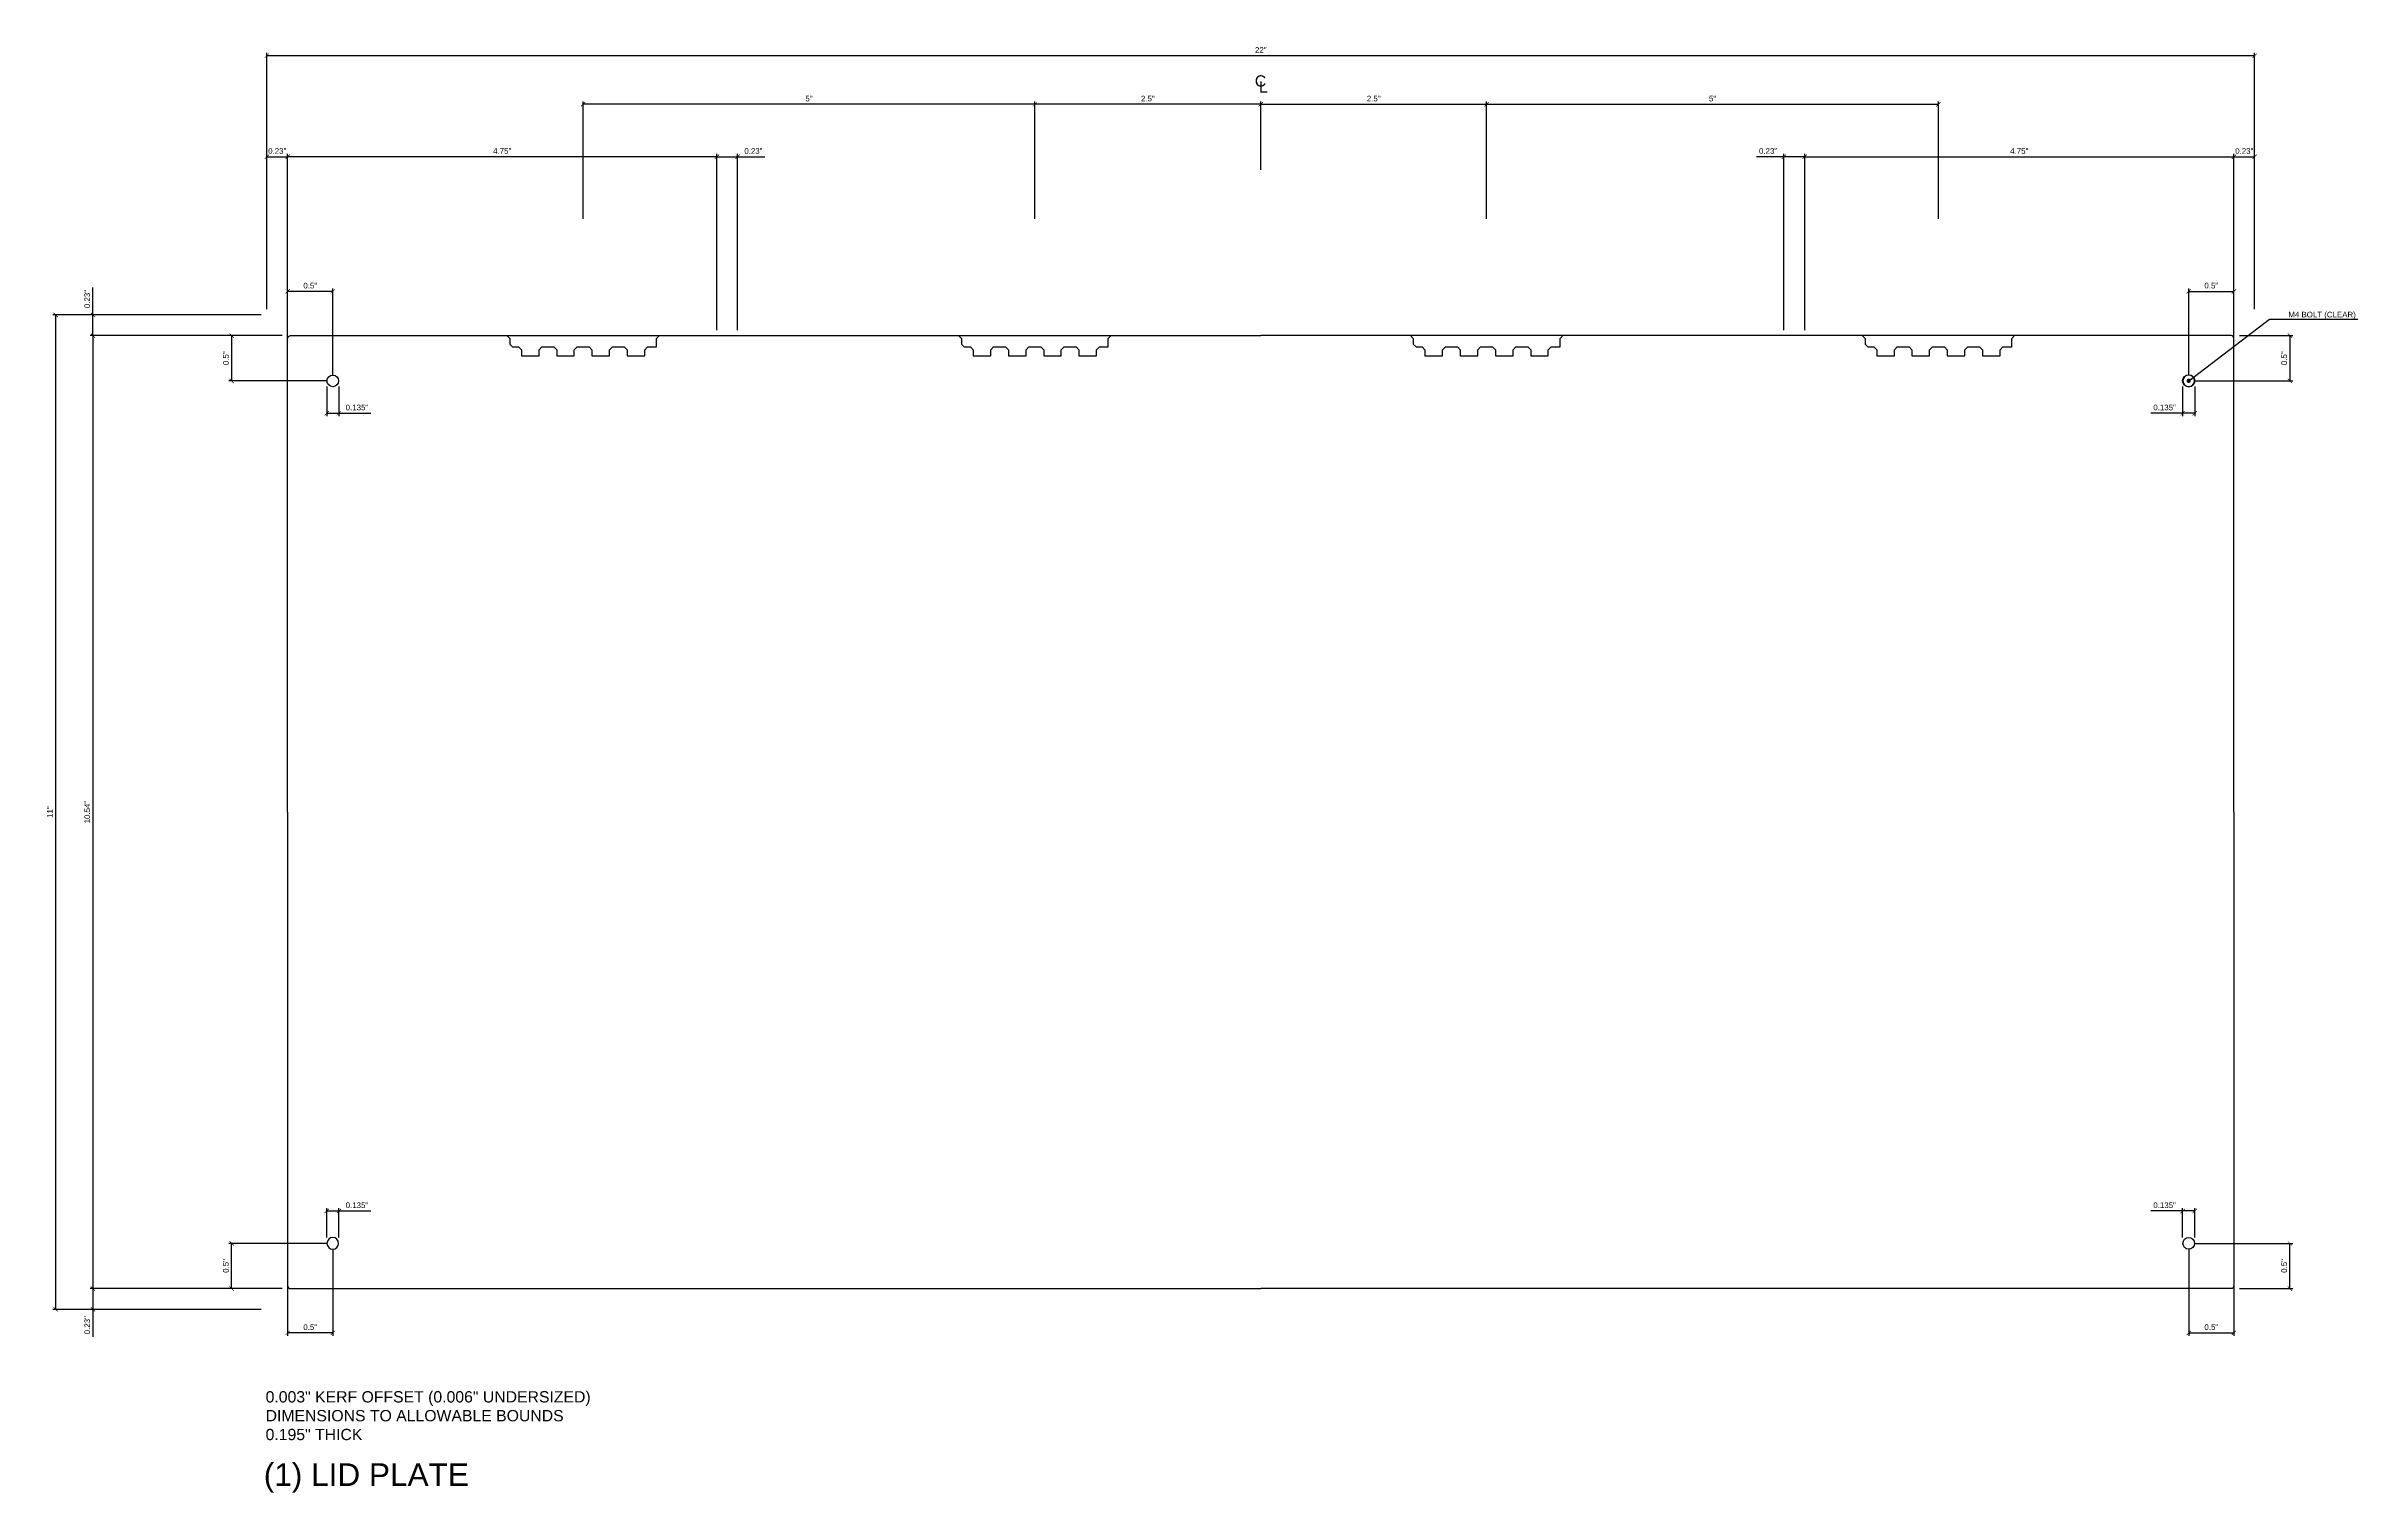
# Model space of a CAD drawing. Header units: inches. Extents: x -309 to 118, y -31 to 166.
# Drawn here: x -1.44 to 24.14, y 70.47 to 86.47 of the extents above; entities that cross this region are included whole.
import ezdxf

# ---------------------------------------------------------------- set-up
doc = ezdxf.new("R2010")
doc.units = ezdxf.units.IN
doc.header["$MEASUREMENT"] = 0
doc.layers.add('ANNO', color=6, linetype='Continuous', lineweight=0)
doc.layers.add('CUT', color=1, linetype='Continuous')
doc.styles.get("Standard").update_dxf_attribs({"font": 'arial.ttf'})
doc.dimstyles.get("Standard").update_dxf_attribs({"dimtxt": 0.0625, "dimasz": 0.046875, "dimexe": 0.03125, "dimexo": 0.0625, "dimgap": 0.03125, "dimtad": 1, "dimdec": 4, "dimdsep": 46, "dimtxsty": 'Standard', "dimblk": 'ARCHTICK', "dimcen": 0.09, "dimadec": 0, "dimazin": 0, "dimtfac": 1, "dimtdec": 4, "dimtofl": 0, "dimtmove": 0, "dimatfit": 3, "dimldrblk": 'DOT', "dimfxl": 1, "dimtolj": 1, "dimtzin": 0, "dimarcsym": 0})

# ---------------------------------------------------------------- blocks, each defined once
blk = doc.blocks.new('TopLid_Quarter')
at = {"layer": 'CUT'}
blk.add_lwpolyline([(-10.77, 0), (-10.77, 5.23875, -0.41421356), (-10.73875, 5.27), (0, 5.27)], format="xyb", dxfattribs=at)
blk.add_circle((-10.27, 4.77), 0.0645, dxfattribs=at)
blk = doc.blocks.new('TopLid')
at = {"layer": 'CUT'}
for points in [[(-8.34375, 5.27), (-8.3125, 5.23875), (-8.3125, 5.17625), (-8.28125, 5.145), (-8.21375, 5.145), (-8.1825, 5.11375), (-8.1825, 5.045), (-7.9875, 5.045), (-7.9875, 5.11375), (-7.95625, 5.145), (-7.82375, 5.145), (-7.7925, 5.11375), (-7.7925, 5.045), (-7.5975, 5.045), (-7.5975, 5.11375), (-7.56625, 5.145), (-7.43375, 5.145), (-7.4025, 5.11375), (-7.4025, 5.045), (-7.2075, 5.045), (-7.2075, 5.11375), (-7.17625, 5.145), (-7.04375, 5.145), (-7.0125, 5.11375), (-7.0125, 5.045), (-6.8175, 5.045), (-6.8175, 5.11375), (-6.78625, 5.145), (-6.6875, 5.145), (-6.6875, 5.23875), (-6.65625, 5.27)], [(-3.34375, 5.27), (-3.3125, 5.23875), (-3.3125, 5.17625), (-3.28125, 5.145), (-3.21375, 5.145), (-3.1825, 5.11375), (-3.1825, 5.045), (-2.9875, 5.045), (-2.9875, 5.11375), (-2.95625, 5.145), (-2.82375, 5.145), (-2.7925, 5.11375), (-2.7925, 5.045), (-2.5975, 5.045), (-2.5975, 5.11375), (-2.56625, 5.145), (-2.43375, 5.145), (-2.4025, 5.11375), (-2.4025, 5.045), (-2.2075, 5.045), (-2.2075, 5.11375), (-2.17625, 5.145), (-2.04375, 5.145), (-2.0125, 5.11375), (-2.0125, 5.045), (-1.8175, 5.045), (-1.8175, 5.11375), (-1.78625, 5.145), (-1.6875, 5.145), (-1.6875, 5.23875), (-1.65625, 5.27)], [(1.65625, 5.27), (1.6875, 5.23875), (1.6875, 5.17625), (1.71875, 5.145), (1.78625, 5.145), (1.8175, 5.11375), (1.8175, 5.045), (2.0125, 5.045), (2.0125, 5.11375), (2.04375, 5.145), (2.17625, 5.145), (2.2075, 5.11375), (2.2075, 5.045), (2.4025, 5.045), (2.4025, 5.11375), (2.43375, 5.145), (2.56625, 5.145), (2.5975, 5.11375), (2.5975, 5.045), (2.7925, 5.045), (2.7925, 5.11375), (2.82375, 5.145), (2.95625, 5.145), (2.9875, 5.11375), (2.9875, 5.045), (3.1825, 5.045), (3.1825, 5.11375), (3.21375, 5.145), (3.3125, 5.145), (3.3125, 5.23875), (3.34375, 5.27)], [(6.65625, 5.27), (6.6875, 5.23875), (6.6875, 5.17625), (6.71875, 5.145), (6.78625, 5.145), (6.8175, 5.11375), (6.8175, 5.045), (7.0125, 5.045), (7.0125, 5.11375), (7.04375, 5.145), (7.17625, 5.145), (7.2075, 5.11375), (7.2075, 5.045), (7.4025, 5.045), (7.4025, 5.11375), (7.43375, 5.145), (7.56625, 5.145), (7.5975, 5.11375), (7.5975, 5.045), (7.7925, 5.045), (7.7925, 5.11375), (7.82375, 5.145), (7.95625, 5.145), (7.9875, 5.11375), (7.9875, 5.045), (8.1825, 5.045), (8.1825, 5.11375), (8.21375, 5.145), (8.3125, 5.145), (8.3125, 5.23875), (8.34375, 5.27)]]:
    blk.add_lwpolyline(points, dxfattribs=at)
blk.add_blockref('TopLid_Quarter', (0, 0))
at = {"xscale": -1}
blk.add_blockref('TopLid_Quarter', (0, 0), dxfattribs=at)
at = {"xscale": -1, "rotation": 180}
blk.add_blockref('TopLid_Quarter', (0, 0), dxfattribs=at)
at = {"rotation": 180}
blk.add_blockref('TopLid_Quarter', (0, 0), dxfattribs=at)
blk = doc.blocks.new('_ArchTick')
at = {"color": 0, "linetype": 'ByBlock', "const_width": 0.15}
blk.add_lwpolyline([(-0.5, -0.5), (0.5, 0.5)], dxfattribs=at)
blk = doc.blocks.new('_Dot')
at = {"color": 0, "linetype": 'ByBlock', "lineweight": -2}
blk.add_line((-0.5, 0), (-1, 0), dxfattribs=at)
at = {"color": 0, "linetype": 'ByBlock', "const_width": 0.5}
blk.add_lwpolyline([(-0.25, 0, 1), (0.25, 0, 1)], format="xyb", close=True, dxfattribs=at)
blk = doc.blocks.new('*D237')
at = {"layer": 'ANNO', "color": 0, "lineweight": -2, "transparency": 16777216}
for p, q in [((22.27, 82.832), (22.27, 83.791)), ((22.27, 83.76), (22.77, 83.76)), ((22.77, 82.832), (22.77, 83.791))]:
    blk.add_line(p, q, dxfattribs=at)
at = {"layer": 'ANNO', "color": 0, "lineweight": -2, "transparency": 16777216, "xscale": 0.046875, "yscale": 0.046875, "zscale": 0.046875, "rotation": 180}
blk.add_blockref('_ArchTick', (22.27, 83.76), dxfattribs=at)
at = {"layer": 'ANNO', "color": 0, "lineweight": -2, "transparency": 16777216, "xscale": 0.046875, "yscale": 0.046875, "zscale": 0.046875}
blk.add_blockref('_ArchTick', (22.77, 83.76), dxfattribs=at)
at = {"layer": 'ANNO', "color": 0, "transparency": 16777216, "insert": (22.52, 83.823), "char_height": 0.0625, "attachment_point": 5}
blk.add_mtext('\\A1;0.5"', dxfattribs=at)
blk = doc.blocks.new('*D236')
at = {"layer": 'ANNO', "color": 0, "lineweight": -2, "transparency": 16777216}
for p, q in [((22.832, 83.27), (23.421, 83.27)), ((23.39, 83.27), (23.39, 82.77)), ((22.332, 82.77), (23.421, 82.77))]:
    blk.add_line(p, q, dxfattribs=at)
at = {"layer": 'ANNO', "color": 0, "lineweight": -2, "transparency": 16777216, "xscale": 0.046875, "yscale": 0.046875, "zscale": 0.046875}
for p, rotation in [((23.39, 83.27), 90), ((23.39, 82.77), 270)]:
    blk.add_blockref('_ArchTick', p, dxfattribs=dict(at, rotation=rotation))
at = {"layer": 'ANNO', "color": 0, "transparency": 16777216, "insert": (23.327, 83.02), "char_height": 0.0625, "attachment_point": 5, "rotation": 90}
blk.add_mtext('\\A1;0.5"', dxfattribs=at)
blk = doc.blocks.new('*D238')
at = {"layer": 'ANNO', "color": 0, "lineweight": -2, "transparency": 16777216}
for p, q in [((22.202, 82.707), (22.202, 82.381)), ((22.337, 82.707), (22.337, 82.381)), ((22.202, 82.412), (21.851, 82.412)), ((22.337, 82.412), (22.202, 82.412))]:
    blk.add_line(p, q, dxfattribs=at)
at = {"layer": 'ANNO', "color": 0, "lineweight": -2, "transparency": 16777216, "xscale": 0.046875, "yscale": 0.046875, "zscale": 0.046875, "rotation": 180}
blk.add_blockref('_ArchTick', (22.202, 82.412), dxfattribs=at)
at = {"layer": 'ANNO', "color": 0, "lineweight": -2, "transparency": 16777216, "xscale": 0.046875, "yscale": 0.046875, "zscale": 0.046875}
blk.add_blockref('_ArchTick', (22.337, 82.412), dxfattribs=at)
at = {"layer": 'ANNO', "color": 0, "transparency": 16777216, "insert": (22.003, 82.475), "char_height": 0.0625, "attachment_point": 5}
blk.add_mtext('\\A1;0.135"', dxfattribs=at)
blk = doc.blocks.new('*D239')
at = {"layer": 'ANNO', "color": 0, "lineweight": -2, "transparency": 16777216}
for p, q in [((1.23, 82.832), (1.23, 83.791)), ((1.73, 83.76), (1.23, 83.76)), ((1.73, 82.832), (1.73, 83.791))]:
    blk.add_line(p, q, dxfattribs=at)
at = {"layer": 'ANNO', "color": 0, "lineweight": -2, "transparency": 16777216, "xscale": 0.046875, "yscale": 0.046875, "zscale": 0.046875, "rotation": 180}
blk.add_blockref('_ArchTick', (1.23, 83.76), dxfattribs=at)
at = {"layer": 'ANNO', "color": 0, "lineweight": -2, "transparency": 16777216, "xscale": 0.046875, "yscale": 0.046875, "zscale": 0.046875}
blk.add_blockref('_ArchTick', (1.73, 83.76), dxfattribs=at)
at = {"layer": 'ANNO', "color": 0, "transparency": 16777216, "insert": (1.48, 83.823), "char_height": 0.0625, "attachment_point": 5}
blk.add_mtext('\\A1;0.5"', dxfattribs=at)
blk = doc.blocks.new('*D240')
at = {"layer": 'ANNO', "color": 0, "lineweight": -2, "transparency": 16777216}
for p, q in [((1.168, 83.27), (0.579, 83.27)), ((0.61, 83.27), (0.61, 82.77)), ((1.668, 82.77), (0.579, 82.77))]:
    blk.add_line(p, q, dxfattribs=at)
at = {"layer": 'ANNO', "color": 0, "lineweight": -2, "transparency": 16777216, "xscale": 0.046875, "yscale": 0.046875, "zscale": 0.046875}
for p, rotation in [((0.61, 83.27), 90), ((0.61, 82.77), 270)]:
    blk.add_blockref('_ArchTick', p, dxfattribs=dict(at, rotation=rotation))
at = {"layer": 'ANNO', "color": 0, "transparency": 16777216, "insert": (0.547, 83.02), "char_height": 0.0625, "attachment_point": 5, "rotation": 90}
blk.add_mtext('\\A1;0.5"', dxfattribs=at)
blk = doc.blocks.new('*D241')
at = {"layer": 'ANNO', "color": 0, "lineweight": -2, "transparency": 16777216}
for p, q in [((1.663, 82.707), (1.663, 82.381)), ((1.798, 82.707), (1.798, 82.381)), ((1.663, 82.412), (1.798, 82.412)), ((1.798, 82.412), (2.149, 82.412))]:
    blk.add_line(p, q, dxfattribs=at)
at = {"layer": 'ANNO', "color": 0, "lineweight": -2, "transparency": 16777216, "xscale": 0.046875, "yscale": 0.046875, "zscale": 0.046875, "rotation": 180}
blk.add_blockref('_ArchTick', (1.663, 82.412), dxfattribs=at)
at = {"layer": 'ANNO', "color": 0, "lineweight": -2, "transparency": 16777216, "xscale": 0.046875, "yscale": 0.046875, "zscale": 0.046875}
blk.add_blockref('_ArchTick', (1.798, 82.412), dxfattribs=at)
at = {"layer": 'ANNO', "color": 0, "transparency": 16777216, "insert": (1.997, 82.475), "char_height": 0.0625, "attachment_point": 5}
blk.add_mtext('\\A1;0.135"', dxfattribs=at)
blk = doc.blocks.new('*D242')
at = {"layer": 'ANNO', "color": 0, "lineweight": -2, "transparency": 16777216}
for p, q in [((22.27, 73.168), (22.27, 72.209)), ((22.77, 73.168), (22.77, 72.209)), ((22.27, 72.24), (22.77, 72.24))]:
    blk.add_line(p, q, dxfattribs=at)
at = {"layer": 'ANNO', "color": 0, "lineweight": -2, "transparency": 16777216, "xscale": 0.046875, "yscale": 0.046875, "zscale": 0.046875, "rotation": 180}
blk.add_blockref('_ArchTick', (22.27, 72.24), dxfattribs=at)
at = {"layer": 'ANNO', "color": 0, "lineweight": -2, "transparency": 16777216, "xscale": 0.046875, "yscale": 0.046875, "zscale": 0.046875}
blk.add_blockref('_ArchTick', (22.77, 72.24), dxfattribs=at)
at = {"layer": 'ANNO', "color": 0, "transparency": 16777216, "insert": (22.52, 72.303), "char_height": 0.0625, "attachment_point": 5}
blk.add_mtext('\\A1;0.5"', dxfattribs=at)
blk = doc.blocks.new('*D243')
at = {"layer": 'ANNO', "color": 0, "lineweight": -2, "transparency": 16777216}
for p, q in [((22.332, 73.23), (23.421, 73.23)), ((23.39, 72.73), (23.39, 73.23)), ((22.832, 72.73), (23.421, 72.73))]:
    blk.add_line(p, q, dxfattribs=at)
at = {"layer": 'ANNO', "color": 0, "lineweight": -2, "transparency": 16777216, "xscale": 0.046875, "yscale": 0.046875, "zscale": 0.046875}
for p, rotation in [((23.39, 73.23), 90), ((23.39, 72.73), 270)]:
    blk.add_blockref('_ArchTick', p, dxfattribs=dict(at, rotation=rotation))
at = {"layer": 'ANNO', "color": 0, "transparency": 16777216, "insert": (23.327, 72.98), "char_height": 0.0625, "attachment_point": 5, "rotation": 90}
blk.add_mtext('\\A1;0.5"', dxfattribs=at)
blk = doc.blocks.new('*D244')
at = {"layer": 'ANNO', "color": 0, "lineweight": -2, "transparency": 16777216}
for p, q in [((22.202, 73.588), (21.851, 73.588)), ((22.202, 73.293), (22.202, 73.619)), ((22.337, 73.588), (22.202, 73.588)), ((22.337, 73.293), (22.337, 73.619))]:
    blk.add_line(p, q, dxfattribs=at)
at = {"layer": 'ANNO', "color": 0, "lineweight": -2, "transparency": 16777216, "xscale": 0.046875, "yscale": 0.046875, "zscale": 0.046875, "rotation": 180}
blk.add_blockref('_ArchTick', (22.202, 73.588), dxfattribs=at)
at = {"layer": 'ANNO', "color": 0, "lineweight": -2, "transparency": 16777216, "xscale": 0.046875, "yscale": 0.046875, "zscale": 0.046875}
blk.add_blockref('_ArchTick', (22.337, 73.588), dxfattribs=at)
at = {"layer": 'ANNO', "color": 0, "transparency": 16777216, "insert": (22.003, 73.651), "char_height": 0.0625, "attachment_point": 5}
blk.add_mtext('\\A1;0.135"', dxfattribs=at)
blk = doc.blocks.new('*D245')
at = {"layer": 'ANNO', "color": 0, "lineweight": -2, "transparency": 16777216}
for p, q in [((1.23, 73.168), (1.23, 72.209)), ((1.73, 73.168), (1.73, 72.209)), ((1.73, 72.24), (1.23, 72.24))]:
    blk.add_line(p, q, dxfattribs=at)
at = {"layer": 'ANNO', "color": 0, "lineweight": -2, "transparency": 16777216, "xscale": 0.046875, "yscale": 0.046875, "zscale": 0.046875, "rotation": 180}
blk.add_blockref('_ArchTick', (1.23, 72.24), dxfattribs=at)
at = {"layer": 'ANNO', "color": 0, "lineweight": -2, "transparency": 16777216, "xscale": 0.046875, "yscale": 0.046875, "zscale": 0.046875}
blk.add_blockref('_ArchTick', (1.73, 72.24), dxfattribs=at)
at = {"layer": 'ANNO', "color": 0, "transparency": 16777216, "insert": (1.48, 72.303), "char_height": 0.0625, "attachment_point": 5}
blk.add_mtext('\\A1;0.5"', dxfattribs=at)
blk = doc.blocks.new('*D246')
at = {"layer": 'ANNO', "color": 0, "lineweight": -2, "transparency": 16777216}
for p, q in [((1.668, 73.23), (0.579, 73.23)), ((0.61, 72.73), (0.61, 73.23)), ((1.168, 72.73), (0.579, 72.73))]:
    blk.add_line(p, q, dxfattribs=at)
at = {"layer": 'ANNO', "color": 0, "lineweight": -2, "transparency": 16777216, "xscale": 0.046875, "yscale": 0.046875, "zscale": 0.046875}
for p, rotation in [((0.61, 73.23), 90), ((0.61, 72.73), 270)]:
    blk.add_blockref('_ArchTick', p, dxfattribs=dict(at, rotation=rotation))
at = {"layer": 'ANNO', "color": 0, "transparency": 16777216, "insert": (0.547, 72.98), "char_height": 0.0625, "attachment_point": 5, "rotation": 90}
blk.add_mtext('\\A1;0.5"', dxfattribs=at)
blk = doc.blocks.new('*D247')
at = {"layer": 'ANNO', "color": 0, "lineweight": -2, "transparency": 16777216}
for p, q in [((1.663, 73.293), (1.663, 73.619)), ((1.663, 73.588), (1.798, 73.588)), ((1.798, 73.293), (1.798, 73.619)), ((1.798, 73.588), (2.149, 73.588))]:
    blk.add_line(p, q, dxfattribs=at)
at = {"layer": 'ANNO', "color": 0, "lineweight": -2, "transparency": 16777216, "xscale": 0.046875, "yscale": 0.046875, "zscale": 0.046875, "rotation": 180}
blk.add_blockref('_ArchTick', (1.663, 73.588), dxfattribs=at)
at = {"layer": 'ANNO', "color": 0, "lineweight": -2, "transparency": 16777216, "xscale": 0.046875, "yscale": 0.046875, "zscale": 0.046875}
blk.add_blockref('_ArchTick', (1.798, 73.588), dxfattribs=at)
at = {"layer": 'ANNO', "color": 0, "transparency": 16777216, "insert": (1.997, 73.651), "char_height": 0.0625, "attachment_point": 5}
blk.add_mtext('\\A1;0.135"', dxfattribs=at)
blk = doc.blocks.new('CL')
at = {"layer": 'ANNO', "char_height": 0.125, "attachment_point": 5, "rotation": 90}
for s, insert in [('C', (0.152, -0.003)), ('L', (0.219, 0.029))]:
    blk.add_mtext_dynamic_manual_height_columns(s, width=0.125, gutter_width=1, heights=[0], dxfattribs=dict(at, insert=insert))
blk = doc.blocks.new('*D276')
at = {"layer": 'ANNO', "color": 0, "lineweight": -2, "transparency": 16777216}
for p, q in [((1, 83.562), (1, 86.398)), ((1, 86.367), (23, 86.367)), ((23, 83.562), (23, 86.398))]:
    blk.add_line(p, q, dxfattribs=at)
at = {"layer": 'ANNO', "color": 0, "lineweight": -2, "transparency": 16777216, "xscale": 0.046875, "yscale": 0.046875, "zscale": 0.046875, "rotation": 180}
blk.add_blockref('_ArchTick', (1, 86.367), dxfattribs=at)
at = {"layer": 'ANNO', "color": 0, "lineweight": -2, "transparency": 16777216, "xscale": 0.046875, "yscale": 0.046875, "zscale": 0.046875}
blk.add_blockref('_ArchTick', (23, 86.367), dxfattribs=at)
at = {"layer": 'ANNO', "color": 0, "transparency": 16777216, "insert": (12, 86.43), "char_height": 0.0625, "attachment_point": 5}
blk.add_mtext('\\A1;22"', dxfattribs=at)
blk = doc.blocks.new('*D277')
at = {"layer": 'ANNO', "color": 0, "lineweight": -2, "transparency": 16777216}
for p, q in [((1, 83.562), (1, 85.28)), ((1, 85.249), (1.23, 85.249)), ((1.23, 83.332), (1.23, 85.28))]:
    blk.add_line(p, q, dxfattribs=at)
at = {"layer": 'ANNO', "color": 0, "lineweight": -2, "transparency": 16777216, "xscale": 0.046875, "yscale": 0.046875, "zscale": 0.046875, "rotation": 180}
blk.add_blockref('_ArchTick', (1, 85.249), dxfattribs=at)
at = {"layer": 'ANNO', "color": 0, "lineweight": -2, "transparency": 16777216, "xscale": 0.046875, "yscale": 0.046875, "zscale": 0.046875}
blk.add_blockref('_ArchTick', (1.23, 85.249), dxfattribs=at)
at = {"layer": 'ANNO', "color": 0, "transparency": 16777216, "insert": (1.115, 85.312), "char_height": 0.0625, "attachment_point": 5}
blk.add_mtext('\\A1;0.23"', dxfattribs=at)
blk = doc.blocks.new('*D270')
at = {"layer": 'ANNO', "color": 0, "lineweight": -2, "transparency": 16777216}
for p, q in [((22.77, 83.332), (22.77, 85.28)), ((22.77, 85.249), (23, 85.249)), ((23, 83.562), (23, 85.28))]:
    blk.add_line(p, q, dxfattribs=at)
at = {"layer": 'ANNO', "color": 0, "lineweight": -2, "transparency": 16777216, "xscale": 0.046875, "yscale": 0.046875, "zscale": 0.046875, "rotation": 180}
blk.add_blockref('_ArchTick', (22.77, 85.249), dxfattribs=at)
at = {"layer": 'ANNO', "color": 0, "lineweight": -2, "transparency": 16777216, "xscale": 0.046875, "yscale": 0.046875, "zscale": 0.046875}
blk.add_blockref('_ArchTick', (23, 85.249), dxfattribs=at)
at = {"layer": 'ANNO', "color": 0, "transparency": 16777216, "insert": (22.885, 85.312), "char_height": 0.0625, "attachment_point": 5}
blk.add_mtext('\\A1;0.23"', dxfattribs=at)
blk = doc.blocks.new('*D273')
at = {"layer": 'ANNO', "color": 0, "lineweight": -2, "transparency": 16777216}
for p, q in [((9.5, 84.562), (9.5, 85.86)), ((12, 85.829), (9.5, 85.829)), ((12, 85.105), (12, 85.86))]:
    blk.add_line(p, q, dxfattribs=at)
at = {"layer": 'ANNO', "color": 0, "lineweight": -2, "transparency": 16777216, "xscale": 0.046875, "yscale": 0.046875, "zscale": 0.046875, "rotation": 180}
blk.add_blockref('_ArchTick', (9.5, 85.829), dxfattribs=at)
at = {"layer": 'ANNO', "color": 0, "lineweight": -2, "transparency": 16777216, "xscale": 0.046875, "yscale": 0.046875, "zscale": 0.046875}
blk.add_blockref('_ArchTick', (12, 85.829), dxfattribs=at)
at = {"layer": 'ANNO', "color": 0, "transparency": 16777216, "insert": (10.75, 85.892), "char_height": 0.0625, "attachment_point": 5}
blk.add_mtext('\\A1;2.5"', dxfattribs=at)
blk = doc.blocks.new('*D274')
at = {"layer": 'ANNO', "color": 0, "lineweight": -2, "transparency": 16777216}
for p, q in [((4.5, 84.562), (4.5, 85.86)), ((9.5, 85.829), (4.5, 85.829)), ((9.5, 84.562), (9.5, 85.86))]:
    blk.add_line(p, q, dxfattribs=at)
at = {"layer": 'ANNO', "color": 0, "lineweight": -2, "transparency": 16777216, "xscale": 0.046875, "yscale": 0.046875, "zscale": 0.046875, "rotation": 180}
blk.add_blockref('_ArchTick', (4.5, 85.829), dxfattribs=at)
at = {"layer": 'ANNO', "color": 0, "lineweight": -2, "transparency": 16777216, "xscale": 0.046875, "yscale": 0.046875, "zscale": 0.046875}
blk.add_blockref('_ArchTick', (9.5, 85.829), dxfattribs=at)
at = {"layer": 'ANNO', "color": 0, "transparency": 16777216, "insert": (7, 85.892), "char_height": 0.0625, "attachment_point": 5}
blk.add_mtext('\\A1;5"', dxfattribs=at)
blk = doc.blocks.new('*D265')
at = {"layer": 'ANNO', "color": 0, "lineweight": -2, "transparency": 16777216}
for p, q in [((12, 85.105), (12, 85.86)), ((12, 85.829), (14.5, 85.829)), ((14.5, 84.562), (14.5, 85.86))]:
    blk.add_line(p, q, dxfattribs=at)
at = {"layer": 'ANNO', "color": 0, "lineweight": -2, "transparency": 16777216, "xscale": 0.046875, "yscale": 0.046875, "zscale": 0.046875, "rotation": 180}
blk.add_blockref('_ArchTick', (12, 85.829), dxfattribs=at)
at = {"layer": 'ANNO', "color": 0, "lineweight": -2, "transparency": 16777216, "xscale": 0.046875, "yscale": 0.046875, "zscale": 0.046875}
blk.add_blockref('_ArchTick', (14.5, 85.829), dxfattribs=at)
at = {"layer": 'ANNO', "color": 0, "transparency": 16777216, "insert": (13.25, 85.892), "char_height": 0.0625, "attachment_point": 5}
blk.add_mtext('\\A1;2.5"', dxfattribs=at)
blk = doc.blocks.new('*D266')
at = {"layer": 'ANNO', "color": 0, "lineweight": -2, "transparency": 16777216}
for p, q in [((14.5, 84.562), (14.5, 85.86)), ((14.5, 85.829), (19.5, 85.829)), ((19.5, 84.562), (19.5, 85.86))]:
    blk.add_line(p, q, dxfattribs=at)
at = {"layer": 'ANNO', "color": 0, "lineweight": -2, "transparency": 16777216, "xscale": 0.046875, "yscale": 0.046875, "zscale": 0.046875, "rotation": 180}
blk.add_blockref('_ArchTick', (14.5, 85.829), dxfattribs=at)
at = {"layer": 'ANNO', "color": 0, "lineweight": -2, "transparency": 16777216, "xscale": 0.046875, "yscale": 0.046875, "zscale": 0.046875}
blk.add_blockref('_ArchTick', (19.5, 85.829), dxfattribs=at)
at = {"layer": 'ANNO', "color": 0, "transparency": 16777216, "insert": (17, 85.892), "char_height": 0.0625, "attachment_point": 5}
blk.add_mtext('\\A1;5"', dxfattribs=at)
blk = doc.blocks.new('*D275')
at = {"layer": 'ANNO', "color": 0, "lineweight": -2, "transparency": 16777216}
for p, q in [((5.98, 83.332), (5.98, 85.28)), ((5.98, 85.249), (6.21, 85.249)), ((6.21, 83.332), (6.21, 85.28)), ((6.21, 85.249), (6.513, 85.249))]:
    blk.add_line(p, q, dxfattribs=at)
at = {"layer": 'ANNO', "color": 0, "lineweight": -2, "transparency": 16777216, "xscale": 0.046875, "yscale": 0.046875, "zscale": 0.046875, "rotation": 180}
blk.add_blockref('_ArchTick', (5.98, 85.249), dxfattribs=at)
at = {"layer": 'ANNO', "color": 0, "lineweight": -2, "transparency": 16777216, "xscale": 0.046875, "yscale": 0.046875, "zscale": 0.046875}
blk.add_blockref('_ArchTick', (6.21, 85.249), dxfattribs=at)
at = {"layer": 'ANNO', "color": 0, "transparency": 16777216, "insert": (6.385, 85.312), "char_height": 0.0625, "attachment_point": 5}
blk.add_mtext('\\A1;0.23"', dxfattribs=at)
blk = doc.blocks.new('*D267')
at = {"layer": 'ANNO', "color": 0, "lineweight": -2, "transparency": 16777216}
for p, q in [((1.23, 83.332), (1.23, 85.28)), ((5.98, 85.249), (1.23, 85.249)), ((5.98, 83.332), (5.98, 85.28))]:
    blk.add_line(p, q, dxfattribs=at)
at = {"layer": 'ANNO', "color": 0, "lineweight": -2, "transparency": 16777216, "xscale": 0.046875, "yscale": 0.046875, "zscale": 0.046875, "rotation": 180}
blk.add_blockref('_ArchTick', (1.23, 85.249), dxfattribs=at)
at = {"layer": 'ANNO', "color": 0, "lineweight": -2, "transparency": 16777216, "xscale": 0.046875, "yscale": 0.046875, "zscale": 0.046875}
blk.add_blockref('_ArchTick', (5.98, 85.249), dxfattribs=at)
at = {"layer": 'ANNO', "color": 0, "transparency": 16777216, "insert": (3.605, 85.312), "char_height": 0.0625, "attachment_point": 5}
blk.add_mtext('\\A1;4.75"', dxfattribs=at)
blk = doc.blocks.new('*D268')
at = {"layer": 'ANNO', "color": 0, "lineweight": -2, "transparency": 16777216}
for p, q in [((17.79, 85.249), (17.487, 85.249)), ((17.79, 83.332), (17.79, 85.28)), ((18.02, 85.249), (17.79, 85.249)), ((18.02, 83.332), (18.02, 85.28))]:
    blk.add_line(p, q, dxfattribs=at)
at = {"layer": 'ANNO', "color": 0, "lineweight": -2, "transparency": 16777216, "xscale": 0.046875, "yscale": 0.046875, "zscale": 0.046875, "rotation": 180}
blk.add_blockref('_ArchTick', (17.79, 85.249), dxfattribs=at)
at = {"layer": 'ANNO', "color": 0, "lineweight": -2, "transparency": 16777216, "xscale": 0.046875, "yscale": 0.046875, "zscale": 0.046875}
blk.add_blockref('_ArchTick', (18.02, 85.249), dxfattribs=at)
at = {"layer": 'ANNO', "color": 0, "transparency": 16777216, "insert": (17.615, 85.312), "char_height": 0.0625, "attachment_point": 5}
blk.add_mtext('\\A1;0.23"', dxfattribs=at)
blk = doc.blocks.new('*D269')
at = {"layer": 'ANNO', "color": 0, "lineweight": -2, "transparency": 16777216}
for p, q in [((18.02, 83.332), (18.02, 85.28)), ((18.02, 85.249), (22.77, 85.249)), ((22.77, 83.332), (22.77, 85.28))]:
    blk.add_line(p, q, dxfattribs=at)
at = {"layer": 'ANNO', "color": 0, "lineweight": -2, "transparency": 16777216, "xscale": 0.046875, "yscale": 0.046875, "zscale": 0.046875, "rotation": 180}
blk.add_blockref('_ArchTick', (18.02, 85.249), dxfattribs=at)
at = {"layer": 'ANNO', "color": 0, "lineweight": -2, "transparency": 16777216, "xscale": 0.046875, "yscale": 0.046875, "zscale": 0.046875}
blk.add_blockref('_ArchTick', (22.77, 85.249), dxfattribs=at)
at = {"layer": 'ANNO', "color": 0, "transparency": 16777216, "insert": (20.395, 85.312), "char_height": 0.0625, "attachment_point": 5}
blk.add_mtext('\\A1;4.75"', dxfattribs=at)
blk = doc.blocks.new('*D271')
at = {"layer": 'ANNO', "color": 0, "lineweight": -2, "transparency": 16777216}
for p, q in [((1.168, 83.27), (-0.957, 83.27)), ((-0.925, 83.27), (-0.925, 72.73)), ((1.168, 72.73), (-0.957, 72.73))]:
    blk.add_line(p, q, dxfattribs=at)
at = {"layer": 'ANNO', "color": 0, "lineweight": -2, "transparency": 16777216, "xscale": 0.046875, "yscale": 0.046875, "zscale": 0.046875}
for p, rotation in [((-0.925, 83.27), 90), ((-0.925, 72.73), 270)]:
    blk.add_blockref('_ArchTick', p, dxfattribs=dict(at, rotation=rotation))
at = {"layer": 'ANNO', "color": 0, "transparency": 16777216, "insert": (-0.988, 78), "char_height": 0.0625, "attachment_point": 5, "rotation": 90}
blk.add_mtext('\\A1;10.54"', dxfattribs=at)
blk = doc.blocks.new('*D263')
at = {"layer": 'ANNO', "color": 0, "lineweight": -2, "transparency": 16777216}
for p, q in [((-0.925, 83.5), (-0.925, 83.803)), ((0.938, 83.5), (-0.957, 83.5)), ((-0.925, 83.27), (-0.925, 83.5)), ((1.168, 83.27), (-0.957, 83.27))]:
    blk.add_line(p, q, dxfattribs=at)
at = {"layer": 'ANNO', "color": 0, "lineweight": -2, "transparency": 16777216, "xscale": 0.046875, "yscale": 0.046875, "zscale": 0.046875}
for p, rotation in [((-0.925, 83.5), 90), ((-0.925, 83.27), 270)]:
    blk.add_blockref('_ArchTick', p, dxfattribs=dict(at, rotation=rotation))
at = {"layer": 'ANNO', "color": 0, "transparency": 16777216, "insert": (-0.988, 83.675), "char_height": 0.0625, "attachment_point": 5, "rotation": 90}
blk.add_mtext('\\A1;0.23"', dxfattribs=at)
blk = doc.blocks.new('*D272')
at = {"layer": 'ANNO', "color": 0, "lineweight": -2, "transparency": 16777216}
for p, q in [((0.938, 83.5), (-1.369, 83.5)), ((-1.338, 83.5), (-1.338, 72.5)), ((0.938, 72.5), (-1.369, 72.5))]:
    blk.add_line(p, q, dxfattribs=at)
at = {"layer": 'ANNO', "color": 0, "lineweight": -2, "transparency": 16777216, "xscale": 0.046875, "yscale": 0.046875, "zscale": 0.046875}
for p, rotation in [((-1.338, 83.5), 90), ((-1.338, 72.5), 270)]:
    blk.add_blockref('_ArchTick', p, dxfattribs=dict(at, rotation=rotation))
at = {"layer": 'ANNO', "color": 0, "transparency": 16777216, "insert": (-1.401, 78), "char_height": 0.0625, "attachment_point": 5, "rotation": 90}
blk.add_mtext('\\A1;11"', dxfattribs=at)
blk = doc.blocks.new('*D264')
at = {"layer": 'ANNO', "color": 0, "lineweight": -2, "transparency": 16777216}
for p, q in [((1.168, 72.73), (-0.957, 72.73)), ((-0.925, 72.73), (-0.925, 72.5)), ((0.938, 72.5), (-0.957, 72.5)), ((-0.925, 72.5), (-0.925, 72.197))]:
    blk.add_line(p, q, dxfattribs=at)
at = {"layer": 'ANNO', "color": 0, "lineweight": -2, "transparency": 16777216, "xscale": 0.046875, "yscale": 0.046875, "zscale": 0.046875}
for p, rotation in [((-0.925, 72.73), 90), ((-0.925, 72.5), 270)]:
    blk.add_blockref('_ArchTick', p, dxfattribs=dict(at, rotation=rotation))
at = {"layer": 'ANNO', "color": 0, "transparency": 16777216, "insert": (-0.988, 72.325), "char_height": 0.0625, "attachment_point": 5, "rotation": 90}
blk.add_mtext('\\A1;0.23"', dxfattribs=at)

msp = doc.modelspace()

# ---------------------------------------------------------------- linework, layer by layer
msp.add_circle((22.27, 82.77), 0.0675)

# ---------------------------------------------------------------- block references
at = {"rotation": 270}
msp.add_blockref('CL', (12, 86.23859), dxfattribs=at)
msp.add_blockref('TopLid', (12, 78))

# ---------------------------------------------------------------- texts
at = {"layer": 'ANNO', "insert": (23.37233, 83.45275), "char_height": 0.0625, "attachment_point": 7}
msp.add_mtext('\\A1;M4 BOLT (CLEAR)', dxfattribs=at)
at = {"layer": 'ANNO', "attachment_point": 1}
for s, insert, char_height in [('0.003" KERF OFFSET (0.006" UNDERSIZED)^JDIMENSIONS TO ALLOWABLE BOUNDS\\P0.195" THICK', (0.98614, 71.59513), 0.125), ('(1) LID PLATE', (0.96567, 70.79688), 0.25)]:
    msp.add_mtext_dynamic_manual_height_columns(s, width=6.5687803, gutter_width=1, heights=[0], dxfattribs=dict(at, insert=insert, char_height=char_height))

# ---------------------------------------------------------------- dimensions: what is measured, and where the dimension line sits
at = {"layer": 'ANNO'}
for base, p1, p2, picture, middle in [((23, 86.36723), (1, 83.5), (23, 83.5), '*D276', (12, 86.42986)), ((4.5, 85.82853), (9.5, 84.5), (4.5, 84.5), '*D274', (7, 85.89156)), ((9.5, 85.82853), (12, 85.04279), (9.5, 84.5), '*D273', (10.75, 85.89169)), ((1.23, 85.24879), (5.98, 83.27), (1.23, 83.27), '*D267', (3.605, 85.31182)), ((6.21, 85.24879), (5.98, 83.27), (6.21, 83.27), '*D275', (6.38473, 85.31197)), ((22.77, 83.76007), (22.27, 82.77), (22.77, 82.77), '*D237', (22.52, 83.82323)), ((22.2025, 82.41218), (22.3375, 82.77), (22.2025, 82.77), '*D238', (22.00349, 82.47537)), ((22.2025, 73.58782), (22.3375, 73.23), (22.2025, 73.23), '*D244', (22.00349, 73.651)), ((22.77, 72.23993), (22.27, 73.23), (22.77, 73.23), '*D242', (22.52, 72.30309))]:
    dim = msp.add_linear_dim(base=base, p1=p1, p2=p2, dimstyle='Standard', override={"dimpost": '"'}, dxfattribs=at)
    dim.commit()
    dim.dimension.update_dxf_attribs({"geometry": picture, "text_midpoint": middle})
for base, p1, p2, angle, picture, middle in [((14.5, 85.82853), (12, 85.04279), (14.5, 84.5), 180, '*D265', (13.25, 85.89169)), ((19.5, 85.82853), (14.5, 84.5), (19.5, 84.5), 180, '*D266', (17, 85.89156)), ((17.79, 85.24879), (18.02, 83.27), (17.79, 83.27), 180, '*D268', (17.61527, 85.31197)), ((22.77, 85.24879), (18.02, 83.27), (22.77, 83.27), 180, '*D269', (20.395, 85.31182)), ((-0.92525, 83.5), (1.23, 83.27), (1, 83.5), 90, '*D263', (-0.98843, 83.67473)), ((1.23, 83.76007), (1.73, 82.77), (1.23, 82.77), 180, '*D239', (1.48, 83.82323)), ((-1.33816, 72.5), (1, 83.5), (1, 72.5), 90, '*D272', (-1.40078, 78)), ((-0.92525, 72.73), (1.23, 83.27), (1.23, 72.73), 90, '*D271', (-0.98841, 78)), ((0.61003, 82.77), (1.23, 83.27), (1.73, 82.77), 90, '*D240', (0.54687, 83.02)), ((23.38997, 82.77), (22.77, 83.27), (22.27, 82.77), 90, '*D236', (23.32681, 83.02)), ((1.7975, 82.41218), (1.6625, 82.77), (1.7975, 82.77), 180, '*D241', (1.99651, 82.47537)), ((1.7975, 73.58782), (1.6625, 73.23), (1.7975, 73.23), 180, '*D247', (1.99651, 73.651)), ((0.61003, 73.23), (1.23, 72.73), (1.73, 73.23), 270, '*D246', (0.54687, 72.98)), ((1.23, 72.23993), (1.73, 73.23), (1.23, 73.23), 180, '*D245', (1.48, 72.30309)), ((23.38997, 73.23), (22.77, 72.73), (22.27, 73.23), 270, '*D243', (23.32681, 72.98)), ((-0.92525, 72.5), (1.23, 72.73), (1, 72.5), 90, '*D264', (-0.98843, 72.32527))]:
    dim = msp.add_linear_dim(base=base, p1=p1, p2=p2, angle=angle, dimstyle='Standard', override={"dimpost": '"'}, dxfattribs=at)
    dim.commit()
    dim.dimension.update_dxf_attribs({"geometry": picture, "text_midpoint": middle})
for base, p1, p2, picture, middle in [((1.23, 85.24879), (1, 83.5), (1.23, 83.27), '*D277', (1.115, 85.24879)), ((23, 85.24879), (22.77, 83.27), (23, 83.5), '*D270', (22.885, 85.24879))]:
    dim = msp.add_linear_dim(base=base, p1=p1, p2=p2, dimstyle='Standard', override={"dimpost": '"'}, dxfattribs=at)
    dim.commit()
    dim.dimension.update_dxf_attribs({"geometry": picture, "text_midpoint": middle, "dimtype": 160})

# ---------------------------------------------------------------- leaders
at = {"layer": 'ANNO', "annotation_type": 0, "has_hookline": 1, "hookline_direction": 0, "text_width": 0.73751}
msp.add_leader([(22.27, 82.77), (23.16363, 83.45275), (23.37233, 83.45275)], dimstyle='Standard', dxfattribs=at)

doc.saveas('drawing.dxf')
